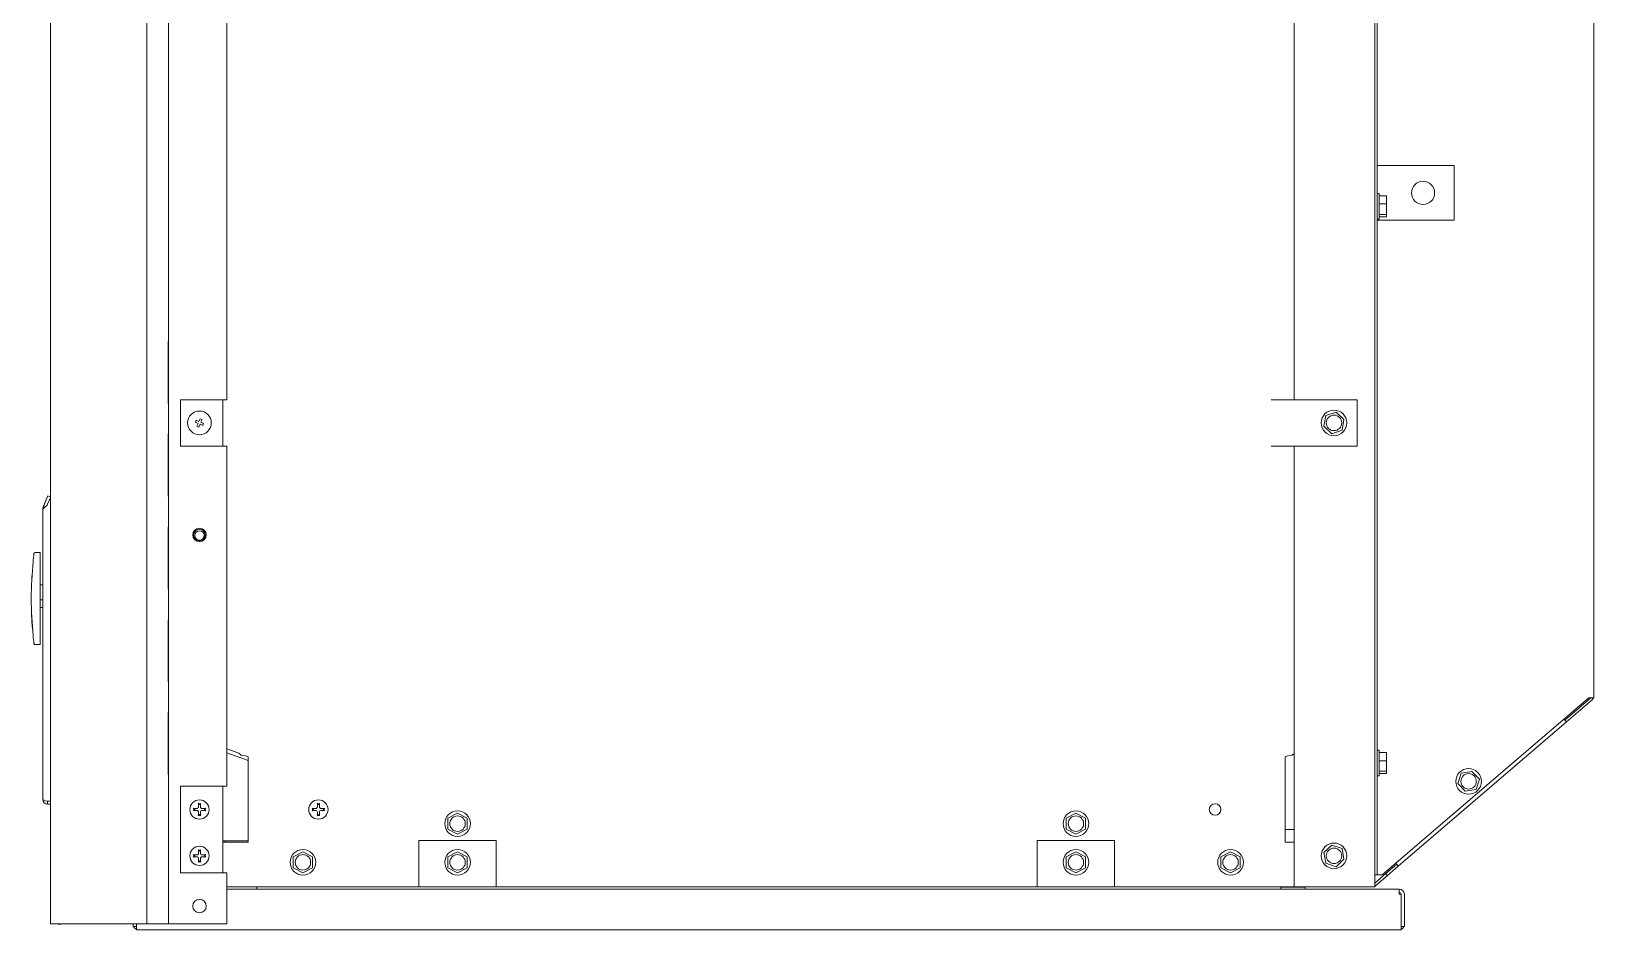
# Model space of a CAD drawing. Header units: millimetres. Extents: x 60499 to 556746, y 248297 to 497145.
# Drawn here: x 106558 to 127779, y 422627 to 434825 of the extents above; entities that cross this region are included whole.
import ezdxf

# ---------------------------------------------------------------- set-up
doc = ezdxf.new("R2010")
doc.units = ezdxf.units.MM

msp = doc.modelspace()

# ---------------------------------------------------------------- linework, layer by layer
at = {"color": 7, "lineweight": 13, "ltscale": 0.03937}
for p, q in [((106820, 422707), (106820, 447311)), ((108129, 422707), (108129, 447311)), ((108423, 445904), (108423, 430613)), ((127779, 443076), (127779, 425774)), ((124806, 423371), (124806, 442266)), ((124839, 442266), (124839, 423371)), ((124806, 441655), (124806, 423210)), ((109216, 429823), (109216, 435072)), ((123712, 435072), (123712, 429823)), ((124839, 433001), (125881, 433001)), ((125881, 432262), (125881, 433001)), ((124839, 432262), (125881, 432262)), ((108420, 430613), (108420, 429773)), ((108423, 430613), (108423, 429773)), ((108420, 429353), (108420, 428514)), ((108423, 429353), (108423, 428514)), ((109216, 424574), (109216, 429193)), ((123712, 429193), (123712, 423210)), ((106715, 424397), (106715, 428339)), ((108420, 428094), (108420, 427254)), ((108423, 428094), (108423, 427254)), ((106679, 426624), (106679, 427622)), ((108420, 426834), (108420, 425994)), ((108423, 426834), (108423, 425994)), ((127711, 425774), (124907, 423371)), ((108420, 425574), (108420, 424734)), ((108423, 425574), (108423, 424734)), ((127409, 425449), (125124, 423491)), ((109506, 423814), (109506, 424976)), ((123588, 424976), (123588, 423814)), ((108423, 424734), (108423, 422707)), ((108586, 424574), (108586, 423399)), ((109158, 423399), (109158, 424574)), ((112873, 423840), (111823, 423840)), ((121271, 423840), (120221, 423840)), ((109216, 422707), (109216, 423399)), ((111823, 423210), (109469, 423210)), ((109623, 423178), (123530, 423178)), ((111823, 423210), (112873, 423210)), ((120221, 423210), (112873, 423210)), ((120221, 423210), (121271, 423210)), ((123625, 423210), (121271, 423210)), ((125137, 423178), (123530, 423178)), ((124720, 423210), (123712, 423210)), ((107097, 422707), (108129, 422707)), ((125164, 422627), (107986, 422627)), ((108449, 422707), (109216, 422707))]:
    msp.add_line(p, q, dxfattribs=at)
at = {"color": 7, "lineweight": 13, "ltscale": 0.000799284}
msp.add_line((124839, 432596), (124839, 432623), dxfattribs=at)
at = {"color": 7, "lineweight": 13, "ltscale": 0.000774954}
for p, q in [((124839, 432623), (124865, 432623)), ((124839, 432276), (124865, 432276)), ((124839, 425065), (124865, 425065)), ((124839, 424717), (124865, 424717)), ((125164, 423108), (125137, 423108))]:
    msp.add_line(p, q, dxfattribs=at)
at = {"color": 7, "lineweight": 13, "ltscale": 0.003235}
msp.add_line((124839, 432488), (124839, 432596), dxfattribs=at)
at = {"color": 7, "lineweight": 13, "ltscale": 0.003903}
msp.add_line((124839, 432357), (124839, 432488), dxfattribs=at)
at = {"color": 7, "lineweight": 13, "ltscale": 0.010223}
msp.add_line((124865, 432280), (124865, 432623), dxfattribs=at)
at = {"color": 7, "lineweight": 13, "ltscale": 0.003}
for p, q in [((124865, 432593), (124966, 432593)), ((124865, 432481), (124966, 432481)), ((124865, 432338), (124966, 432338)), ((124865, 432305), (124966, 432305)), ((124865, 425034), (124966, 425034)), ((124865, 424920), (124966, 424920)), ((124865, 424778), (124966, 424778)), ((124865, 424748), (124966, 424748))]:
    msp.add_line(p, q, dxfattribs=at)
at = {"color": 7, "lineweight": 13, "ltscale": 0.003353}
msp.add_line((124966, 432593), (124966, 432481), dxfattribs=at)
at = {"color": 7, "lineweight": 13, "ltscale": 0.004255}
msp.add_line((124966, 432481), (124966, 432338), dxfattribs=at)
at = {"color": 7, "lineweight": 13, "ltscale": 0.002285}
msp.add_line((124839, 432280), (124839, 432357), dxfattribs=at)
at = {"color": 7, "lineweight": 13, "ltscale": 0.000127237}
for p, q in [((124839, 432276), (124839, 432280)), ((124865, 432280), (124865, 432276))]:
    msp.add_line(p, q, dxfattribs=at)
at = {"color": 7, "lineweight": 13, "ltscale": 0.000970675}
msp.add_line((124966, 432338), (124966, 432305), dxfattribs=at)
at = {"color": 7, "lineweight": 13, "ltscale": 0.000115102}
for p, q in [((108420, 430613), (108423, 430613)), ((108420, 429773), (108423, 429773)), ((108420, 429353), (108423, 429353)), ((108420, 428514), (108423, 428514)), ((108420, 428094), (108423, 428094)), ((108420, 427254), (108423, 427254)), ((108420, 426834), (108423, 426834)), ((108420, 425994), (108423, 425994)), ((108420, 425574), (108423, 425574)), ((108420, 424734), (108423, 424734))]:
    msp.add_line(p, q, dxfattribs=at)
at = {"color": 7, "lineweight": 13, "ltscale": 0.0125}
for p, q in [((108423, 429773), (108423, 429353)), ((108423, 428514), (108423, 428094)), ((108423, 427254), (108423, 426834)), ((108423, 425994), (108423, 425574))]:
    msp.add_line(p, q, dxfattribs=at)
at = {"color": 7, "lineweight": 13, "ltscale": 0.01875}
for p, q in [((108586, 429823), (108586, 429193)), ((109216, 429823), (108586, 429823)), ((109158, 429193), (109158, 429823)), ((123936, 429823), (124566, 429823)), ((124566, 429193), (124566, 429823)), ((109216, 429193), (108586, 429193)), ((123936, 429193), (124566, 429193)), ((109216, 424574), (108586, 424574)), ((111823, 423840), (111823, 423210)), ((112873, 423840), (112873, 423210)), ((120221, 423840), (120221, 423210)), ((121271, 423210), (121271, 423840)), ((109216, 423399), (108586, 423399))]:
    msp.add_line(p, q, dxfattribs=at)
at = {"color": 7, "lineweight": 13, "ltscale": 0.005842}
for p, q in [((123397, 429823), (123593, 429823)), ((123397, 429193), (123593, 429193))]:
    msp.add_line(p, q, dxfattribs=at)
at = {"color": 7, "lineweight": 13, "ltscale": 0.00403}
for p, q in [((123728, 429823), (123593, 429823)), ((123728, 429193), (123593, 429193))]:
    msp.add_line(p, q, dxfattribs=at)
at = {"color": 7, "lineweight": 13, "ltscale": 0.005007}
for p, q in [((123728, 429823), (123897, 429823)), ((123728, 429193), (123897, 429193))]:
    msp.add_line(p, q, dxfattribs=at)
at = {"color": 7, "lineweight": 13, "ltscale": 0.001167}
for p, q in [((123897, 429823), (123936, 429823)), ((123897, 429193), (123936, 429193))]:
    msp.add_line(p, q, dxfattribs=at)
at = {"color": 7, "lineweight": 13, "ltscale": 0.000874961}
msp.add_line((108799, 429543), (108787, 429516), dxfattribs=at)
at = {"color": 7, "lineweight": 13, "ltscale": 0.001187}
for p, q in [((108787, 429516), (108824, 429501)), ((108863, 429516), (108878, 429553)), ((108899, 429500), (108863, 429516)), ((108824, 429501), (108808, 429464)), ((108835, 429452), (108851, 429489))]:
    msp.add_line(p, q, dxfattribs=at)
at = {"color": 7, "lineweight": 13, "ltscale": 0.001188}
for p, q in [((108836, 429528), (108799, 429543)), ((108851, 429564), (108836, 429528)), ((108851, 429489), (108888, 429473))]:
    msp.add_line(p, q, dxfattribs=at)
at = {"color": 7, "lineweight": 13, "ltscale": 0.000874846}
for p, q in [((108878, 429553), (108851, 429564)), ((108808, 429464), (108835, 429452))]:
    msp.add_line(p, q, dxfattribs=at)
at = {"color": 7, "lineweight": 13, "ltscale": 0.004405}
for p, q in [((124139, 429609), (124115, 429463)), ((124279, 429656), (124139, 429609)), ((124386, 429554), (124279, 429656)), ((124362, 429408), (124386, 429554)), ((124115, 429463), (124222, 429361)), ((124222, 429361), (124362, 429408)), ((125979, 424753), (125932, 424612)), ((126125, 424777), (125979, 424753)), ((126227, 424670), (126125, 424777)), ((126180, 424529), (126227, 424670)), ((125932, 424612), (126034, 424506)), ((126034, 424506), (126180, 424529)), ((112348, 424210), (112217, 424141)), ((112479, 424141), (112348, 424210)), ((120746, 424210), (120615, 424141)), ((120877, 424141), (120746, 424210)), ((112217, 424141), (112217, 423993)), ((112217, 423993), (112348, 423924)), ((112348, 423924), (112479, 423993)), ((112479, 423993), (112479, 424141)), ((120615, 424141), (120615, 423993)), ((120615, 423993), (120746, 423924)), ((120746, 423924), (120877, 423993)), ((120877, 423993), (120877, 424141)), ((124222, 423777), (124115, 423675)), ((124362, 423730), (124222, 423777)), ((110248, 423685), (110117, 423616)), ((110117, 423616), (110117, 423468)), ((110379, 423616), (110248, 423685)), ((110379, 423468), (110379, 423616)), ((112348, 423685), (112217, 423616)), ((112217, 423616), (112217, 423468)), ((112479, 423616), (112348, 423685)), ((112479, 423468), (112479, 423616)), ((120746, 423685), (120615, 423616)), ((120615, 423616), (120615, 423468)), ((120877, 423616), (120746, 423685)), ((120877, 423468), (120877, 423616)), ((122846, 423685), (122715, 423616)), ((122715, 423616), (122715, 423468)), ((122977, 423616), (122846, 423685)), ((122977, 423468), (122977, 423616)), ((124115, 423675), (124139, 423529)), ((124279, 423482), (124386, 423584)), ((124386, 423584), (124362, 423730)), ((110117, 423468), (110248, 423399)), ((110248, 423399), (110379, 423468)), ((112217, 423468), (112348, 423399)), ((112348, 423399), (112479, 423468)), ((120615, 423468), (120746, 423399)), ((120746, 423399), (120877, 423468)), ((122715, 423468), (122846, 423399)), ((122846, 423399), (122977, 423468)), ((124139, 423529), (124279, 423482))]:
    msp.add_line(p, q, dxfattribs=at)
at = {"color": 7, "lineweight": 13, "ltscale": 0.000874988}
msp.add_line((108888, 429473), (108899, 429500), dxfattribs=at)
at = {"color": 7, "lineweight": 13, "ltscale": 0.004922}
msp.add_line((106720, 428364), (106784, 428517), dxfattribs=at)
at = {"color": 7, "lineweight": 13, "ltscale": 0.003097}
msp.add_line((106785, 428516), (106744, 428421), dxfattribs=at)
at = {"color": 7, "lineweight": 13, "ltscale": 0.002974}
msp.add_line((106820, 428497), (106781, 428405), dxfattribs=at)
at = {"color": 7, "lineweight": 13, "ltscale": 1.30431e-05}
msp.add_line((106784, 428517), (106785, 428516), dxfattribs=at)
at = {"color": 7, "lineweight": 13, "ltscale": 0.00113}
msp.add_line((106785, 428516), (106820, 428502), dxfattribs=at)
at = {"color": 7, "lineweight": 13, "ltscale": 3.09031e-06}
msp.add_line((106720, 428364), (106720, 428364), dxfattribs=at)
at = {"color": 7, "lineweight": 13, "ltscale": 0.000575637}
msp.add_line((106720, 428364), (106738, 428357), dxfattribs=at)
at = {"color": 7, "lineweight": 13, "ltscale": 0.001995}
for p, q in [((106679, 427748), (106612, 427748)), ((106612, 426498), (106679, 426498))]:
    msp.add_line(p, q, dxfattribs=at)
at = {"color": 7, "lineweight": 13, "ltscale": 0.00375}
for p, q in [((106679, 427622), (106679, 427748)), ((106679, 426624), (106679, 426498))]:
    msp.add_line(p, q, dxfattribs=at)
at = {"color": 7, "lineweight": 13, "ltscale": 1.03327e-05}
msp.add_line((106567, 427414), (106566, 427414), dxfattribs=at)
at = {"color": 7, "lineweight": 13, "ltscale": 0.001029}
msp.add_line((106567, 427417), (106569, 427452), dxfattribs=at)
at = {"color": 7, "lineweight": 13, "ltscale": 3.0133e-06}
for p, q in [((106567, 427418), (106567, 427418)), ((106570, 426775), (106570, 426775))]:
    msp.add_line(p, q, dxfattribs=at)
at = {"color": 7, "lineweight": 13, "ltscale": 0.000217182}
msp.add_line((106569, 427457), (106570, 427464), dxfattribs=at)
at = {"color": 7, "lineweight": 13, "ltscale": 0.000147105}
msp.add_line((106569, 427452), (106569, 427457), dxfattribs=at)
at = {"color": 7, "lineweight": 13, "ltscale": 0.000332134}
msp.add_line((106558, 427164), (106559, 427175), dxfattribs=at)
at = {"color": 7, "lineweight": 13, "ltscale": 0.001069}
msp.add_line((106559, 427175), (106559, 427211), dxfattribs=at)
at = {"color": 7, "lineweight": 13, "ltscale": 0.000875158}
for p, q in [((106679, 427308), (106708, 427308)), ((106679, 427107), (106708, 427107)), ((106679, 427002), (106708, 427002))]:
    msp.add_line(p, q, dxfattribs=at)
at = {"color": 7, "lineweight": 13, "ltscale": 0.000559127}
msp.add_line((106559, 427028), (106559, 427047), dxfattribs=at)
at = {"color": 7, "lineweight": 13, "ltscale": 0.000948584}
msp.add_line((106567, 426825), (106565, 426857), dxfattribs=at)
at = {"color": 7, "lineweight": 13, "ltscale": 0.013625}
for p, q in [((127388, 425474), (127735, 425772)), ((127757, 425747), (127409, 425449))]:
    msp.add_line(p, q, dxfattribs=at)
at = {"color": 7, "lineweight": 13, "ltscale": 0.000148263}
msp.add_line((127716, 425774), (127711, 425774), dxfattribs=at)
at = {"color": 7, "lineweight": 13, "ltscale": 0.001865}
msp.add_line((127779, 425774), (127716, 425774), dxfattribs=at)
at = {"color": 7, "lineweight": 13, "ltscale": 0.0015}
for p, q in [((127377, 425487), (127409, 425449)), ((125092, 423529), (125124, 423491))]:
    msp.add_line(p, q, dxfattribs=at)
at = {"color": 7, "lineweight": 13, "ltscale": 0.000989976}
for p, q in [((127409, 425449), (127388, 425474)), ((124976, 423363), (124954, 423389))]:
    msp.add_line(p, q, dxfattribs=at)
at = {"color": 7, "lineweight": 13, "ltscale": 0.005135}
msp.add_line((109378, 425022), (109216, 425081), dxfattribs=at)
at = {"color": 7, "lineweight": 13, "ltscale": 0.000845421}
msp.add_line((124839, 425036), (124839, 425065), dxfattribs=at)
at = {"color": 7, "lineweight": 13, "ltscale": 0.010241}
msp.add_line((124865, 424721), (124865, 425065), dxfattribs=at)
at = {"color": 7, "lineweight": 13, "ltscale": 0.009174}
msp.add_line((109216, 425029), (109506, 424924), dxfattribs=at)
at = {"color": 7, "lineweight": 13, "ltscale": 0.001133}
msp.add_line((109408, 424999), (109378, 425022), dxfattribs=at)
at = {"color": 7, "lineweight": 13, "ltscale": 0.001824}
for p, q in [((109469, 424989), (109408, 424999)), ((123685, 424999), (123625, 424989))]:
    msp.add_line(p, q, dxfattribs=at)
at = {"color": 7, "lineweight": 13, "ltscale": 0.00117}
msp.add_line((109506, 424976), (109469, 424989), dxfattribs=at)
at = {"color": 7, "lineweight": 13, "ltscale": 0.001171}
msp.add_line((123625, 424989), (123588, 424976), dxfattribs=at)
at = {"color": 7, "lineweight": 13, "ltscale": 0.001007}
msp.add_line((123685, 424999), (123712, 425020), dxfattribs=at)
at = {"color": 7, "lineweight": 13, "ltscale": 0.003273}
msp.add_line((124839, 424926), (124839, 425036), dxfattribs=at)
at = {"color": 7, "lineweight": 13, "ltscale": 0.003892}
msp.add_line((124839, 424796), (124839, 424926), dxfattribs=at)
at = {"color": 7, "lineweight": 13, "ltscale": 0.0034}
msp.add_line((124966, 425034), (124966, 424920), dxfattribs=at)
at = {"color": 7, "lineweight": 13, "ltscale": 0.004236}
msp.add_line((124966, 424920), (124966, 424778), dxfattribs=at)
at = {"color": 7, "lineweight": 13, "ltscale": 0.002231}
msp.add_line((124839, 424721), (124839, 424796), dxfattribs=at)
at = {"color": 7, "lineweight": 13, "ltscale": 0.000109109}
for p, q in [((124839, 424717), (124839, 424721)), ((124865, 424721), (124865, 424717))]:
    msp.add_line(p, q, dxfattribs=at)
at = {"color": 7, "lineweight": 13, "ltscale": 0.000899728}
msp.add_line((124966, 424778), (124966, 424748), dxfattribs=at)
at = {"color": 7, "lineweight": 13, "ltscale": 0.001162}
msp.add_line((106820, 424371), (106781, 424371), dxfattribs=at)
at = {"color": 7, "lineweight": 13, "ltscale": 0.001195}
for p in [(106781, 424330), (106781, 424331)]:
    msp.add_line(p, (106781, 424371), dxfattribs=at)
at = {"color": 7, "lineweight": 13, "ltscale": 0.001157}
for p, q in [((106820, 424371), (106781, 424371)), ((106781, 424330), (106820, 424330))]:
    msp.add_line(p, q, dxfattribs=at)
at = {"color": 7, "lineweight": 13, "ltscale": 1.73764e-05}
msp.add_line((106781, 424371), (106781, 424371), dxfattribs=at)
at = {"color": 7, "lineweight": 13, "ltscale": 5.05515e-06}
msp.add_line((106781, 424371), (106781, 424371), dxfattribs=at)
at = {"color": 7, "lineweight": 13, "ltscale": 5.04731e-06}
msp.add_line((106781, 424331), (106781, 424331), dxfattribs=at)
at = {"color": 7, "lineweight": 13, "ltscale": 0.000775002}
for p, q in [((108765, 424247), (108765, 424273)), ((108922, 424273), (108922, 424247)), ((110380, 424247), (110380, 424273)), ((110537, 424273), (110537, 424247)), ((108765, 423617), (108765, 423643)), ((108922, 423643), (108922, 423617))]:
    msp.add_line(p, q, dxfattribs=at)
at = {"color": 7, "lineweight": 13, "ltscale": 0.000932111}
for p, q in [((108765, 424273), (108796, 424273)), ((108765, 423643), (108796, 423643))]:
    msp.add_line(p, q, dxfattribs=at)
at = {"color": 7, "lineweight": 13, "ltscale": 0.000530221}
for p, q in [((108778, 424260), (108765, 424273)), ((108843, 424325), (108830, 424338)), ((110458, 424325), (110445, 424338)), ((108778, 423631), (108765, 423643)), ((108843, 423695), (108830, 423708))]:
    msp.add_line(p, q, dxfattribs=at)
at = {"color": 7, "lineweight": 13, "ltscale": 0.000530412}
for p, q in [((108778, 424260), (108765, 424247)), ((108843, 424325), (108856, 424338)), ((108910, 424260), (108922, 424273)), ((110393, 424260), (110380, 424247)), ((110458, 424325), (110471, 424338)), ((110525, 424260), (110537, 424273)), ((110457, 424193), (110445, 424181)), ((108778, 423630), (108765, 423617)), ((108843, 423695), (108856, 423708)), ((108910, 423630), (108922, 423643))]:
    msp.add_line(p, q, dxfattribs=at)
at = {"color": 7, "lineweight": 13, "ltscale": 0.000922979}
for p, q in [((108796, 424247), (108765, 424247)), ((110411, 424247), (110380, 424247)), ((108796, 423617), (108765, 423617))]:
    msp.add_line(p, q, dxfattribs=at)
at = {"color": 7, "lineweight": 13, "ltscale": 0.000249188}
for p, q in [((108796, 424273), (108805, 424273)), ((108796, 423643), (108805, 423643))]:
    msp.add_line(p, q, dxfattribs=at)
at = {"color": 7, "lineweight": 13, "ltscale": 0.000258559}
for p, q in [((108805, 424247), (108796, 424247)), ((110420, 424247), (110411, 424247)), ((108805, 423617), (108796, 423617))]:
    msp.add_line(p, q, dxfattribs=at)
at = {"color": 7, "lineweight": 13, "ltscale": 0.000932141}
for p, q in [((108830, 424306), (108830, 424338)), ((110445, 424306), (110445, 424338)), ((108830, 423677), (108830, 423708))]:
    msp.add_line(p, q, dxfattribs=at)
at = {"color": 7, "lineweight": 13, "ltscale": 0.000399854}
for p, q in [((108830, 424338), (108843, 424338)), ((110445, 424338), (110458, 424338)), ((108843, 424180), (108830, 424181)), ((108830, 423708), (108843, 423708)), ((108843, 423551), (108830, 423551))]:
    msp.add_line(p, q, dxfattribs=at)
at = {"color": 7, "lineweight": 13, "ltscale": 0.000249383}
for p, q in [((108830, 424298), (108830, 424306)), ((110445, 424298), (110445, 424306)), ((108830, 423668), (108830, 423677))]:
    msp.add_line(p, q, dxfattribs=at)
at = {"color": 7, "lineweight": 13, "ltscale": 0.000274374}
for p, q in [((108830, 424212), (108830, 424222)), ((108830, 423583), (108830, 423592))]:
    msp.add_line(p, q, dxfattribs=at)
at = {"color": 7, "lineweight": 13, "ltscale": 0.000957552}
for p, q in [((108830, 424180), (108830, 424212)), ((110445, 424180), (110445, 424212)), ((108830, 423550), (108830, 423583))]:
    msp.add_line(p, q, dxfattribs=at)
at = {"color": 7, "lineweight": 13, "ltscale": 0.000375103}
for p, q in [((108843, 424338), (108856, 424338)), ((110458, 424338), (110471, 424338)), ((108856, 424180), (108843, 424180)), ((110471, 424180), (110458, 424180)), ((108843, 423708), (108856, 423708)), ((108856, 423551), (108843, 423551))]:
    msp.add_line(p, q, dxfattribs=at)
at = {"color": 7, "lineweight": 13, "ltscale": 0.000923144}
for p, q in [((108856, 424338), (108856, 424307)), ((108856, 423708), (108856, 423677))]:
    msp.add_line(p, q, dxfattribs=at)
at = {"color": 7, "lineweight": 13, "ltscale": 0.000258514}
for p, q in [((108856, 424307), (108856, 424298)), ((110471, 424307), (110471, 424298))]:
    msp.add_line(p, q, dxfattribs=at)
at = {"color": 7, "lineweight": 13, "ltscale": 0.000283505}
for p, q in [((108856, 424222), (108856, 424212)), ((110471, 424222), (110471, 424212)), ((108856, 423592), (108856, 423582))]:
    msp.add_line(p, q, dxfattribs=at)
at = {"color": 7, "lineweight": 13, "ltscale": 0.000948556}
for p, q in [((108856, 424212), (108856, 424180)), ((110471, 424212), (110471, 424180)), ((108856, 423582), (108856, 423550))]:
    msp.add_line(p, q, dxfattribs=at)
at = {"color": 7, "lineweight": 13, "ltscale": 0.000274419}
for p, q in [((108881, 424273), (108890, 424273)), ((110496, 424273), (110505, 424273)), ((108881, 423643), (108890, 423643))]:
    msp.add_line(p, q, dxfattribs=at)
at = {"color": 7, "lineweight": 13, "ltscale": 0.00028355}
for p, q in [((108891, 424247), (108881, 424247)), ((110506, 424247), (110496, 424247)), ((108891, 423617), (108881, 423617))]:
    msp.add_line(p, q, dxfattribs=at)
at = {"color": 7, "lineweight": 13, "ltscale": 0.000957582}
for p, q in [((108890, 424273), (108922, 424273)), ((108890, 423643), (108922, 423643))]:
    msp.add_line(p, q, dxfattribs=at)
at = {"color": 7, "lineweight": 13, "ltscale": 0.000948451}
for p, q in [((108922, 424247), (108891, 424247)), ((110537, 424247), (110506, 424247)), ((108922, 423617), (108891, 423617))]:
    msp.add_line(p, q, dxfattribs=at)
at = {"color": 7, "lineweight": 13, "ltscale": 0.000530391}
for p, q in [((108910, 424259), (108922, 424247)), ((110393, 424260), (110380, 424273)), ((110525, 424259), (110537, 424247)), ((108843, 424193), (108856, 424180)), ((110458, 424193), (110471, 424180)), ((108843, 423563), (108856, 423551)), ((108910, 423629), (108922, 423617))]:
    msp.add_line(p, q, dxfattribs=at)
at = {"color": 7, "lineweight": 13, "ltscale": 0.00093187}
msp.add_line((110380, 424273), (110411, 424273), dxfattribs=at)
at = {"color": 7, "lineweight": 13, "ltscale": 0.000249428}
msp.add_line((110411, 424273), (110420, 424273), dxfattribs=at)
at = {"color": 7, "lineweight": 13, "ltscale": 0.000274375}
msp.add_line((110445, 424212), (110445, 424222), dxfattribs=at)
at = {"color": 7, "lineweight": 13, "ltscale": 0.000923145}
msp.add_line((110471, 424338), (110471, 424307), dxfattribs=at)
at = {"color": 7, "lineweight": 13, "ltscale": 0.000957342}
msp.add_line((110505, 424273), (110537, 424273), dxfattribs=at)
at = {"color": 7, "lineweight": 13, "ltscale": 0.000530242}
for p, q in [((108842, 424193), (108830, 424181)), ((108842, 423563), (108830, 423551))]:
    msp.add_line(p, q, dxfattribs=at)
at = {"color": 7, "lineweight": 13, "ltscale": 0.000400094}
msp.add_line((110458, 424180), (110445, 424181), dxfattribs=at)
at = {"color": 7, "lineweight": 13, "ltscale": 0.0037}
msp.add_line((123588, 423990), (123712, 423990), dxfattribs=at)
at = {"color": 7, "lineweight": 13, "ltscale": 0.01035}
msp.add_line((109158, 423833), (109506, 423833), dxfattribs=at)
at = {"color": 7, "lineweight": 13, "ltscale": 0.00655}
msp.add_line((109158, 423814), (109378, 423814), dxfattribs=at)
at = {"color": 7, "lineweight": 13, "ltscale": 0.000562503}
msp.add_line((109188, 423814), (109188, 423833), dxfattribs=at)
at = {"color": 7, "lineweight": 13, "ltscale": 0.000900148}
for p, q in [((109408, 423814), (109378, 423814)), ((109408, 423210), (109378, 423210))]:
    msp.add_line(p, q, dxfattribs=at)
at = {"color": 7, "lineweight": 13, "ltscale": 0.0018}
for p, q in [((109408, 423814), (109469, 423814)), ((123625, 423814), (123685, 423814)), ((109408, 423210), (109469, 423210)), ((123625, 423210), (123685, 423210))]:
    msp.add_line(p, q, dxfattribs=at)
at = {"color": 7, "lineweight": 13, "ltscale": 0.0011}
for p, q in [((109469, 423814), (109506, 423814)), ((123588, 423814), (123625, 423814))]:
    msp.add_line(p, q, dxfattribs=at)
at = {"color": 7, "lineweight": 13, "ltscale": 0.000799464}
for p, q in [((123685, 423814), (123712, 423814)), ((123685, 423210), (123712, 423210))]:
    msp.add_line(p, q, dxfattribs=at)
at = {"color": 7, "lineweight": 13, "ltscale": 0.000258499}
msp.add_line((108856, 423677), (108856, 423668), dxfattribs=at)
at = {"color": 7, "lineweight": 13, "ltscale": 0.005823}
msp.add_line((124954, 423389), (124806, 423261), dxfattribs=at)
at = {"color": 7, "lineweight": 13, "ltscale": 0.000990019}
msp.add_line((124839, 423371), (124806, 423371), dxfattribs=at)
at = {"color": 7, "lineweight": 13, "ltscale": 0.006384}
msp.add_line((124976, 423363), (124813, 423224), dxfattribs=at)
at = {"color": 7, "lineweight": 13, "ltscale": 0.000874917}
msp.add_line((124839, 423371), (124868, 423371), dxfattribs=at)
at = {"color": 7, "lineweight": 13, "ltscale": 0.001154}
msp.add_line((124868, 423371), (124907, 423371), dxfattribs=at)
at = {"color": 7, "lineweight": 13, "ltscale": 0.005819}
for p, q in [((124954, 423389), (125103, 423516)), ((125124, 423491), (124976, 423363))]:
    msp.add_line(p, q, dxfattribs=at)
at = {"color": 7, "lineweight": 13, "ltscale": 0.000224187}
msp.add_line((125124, 423491), (125119, 423496), dxfattribs=at)
at = {"color": 7, "lineweight": 13, "ltscale": 0.004825}
msp.add_line((109216, 423210), (109378, 423210), dxfattribs=at)
at = {"color": 7, "lineweight": 13, "ltscale": 0.012125}
for p, q in [((109623, 423178), (109216, 423178)), ((109216, 423178), (109623, 423178))]:
    msp.add_line(p, q, dxfattribs=at)
at = {"color": 7, "lineweight": 13, "ltscale": 0.00095001}
for p, q in [((109623, 423178), (109623, 423210)), ((123530, 423210), (123530, 423178))]:
    msp.add_line(p, q, dxfattribs=at)
at = {"color": 7, "lineweight": 13, "ltscale": 0.00985}
msp.add_line((123861, 423204), (123530, 423204), dxfattribs=at)
at = {"color": 7, "lineweight": 13, "ltscale": 0.001016}
msp.add_line((123564, 423178), (123530, 423178), dxfattribs=at)
at = {"color": 7, "lineweight": 13, "ltscale": 0.000174785}
for p, q in [((123556, 423204), (123556, 423210)), ((123818, 423204), (123818, 423210))]:
    msp.add_line(p, q, dxfattribs=at)
at = {"color": 7, "lineweight": 13, "ltscale": 0.003659}
for p, q in [((123687, 423178), (123564, 423178)), ((123810, 423178), (123687, 423178))]:
    msp.add_line(p, q, dxfattribs=at)
at = {"color": 7, "lineweight": 13, "ltscale": 0.000174995}
msp.add_line((123687, 423204), (123687, 423210), dxfattribs=at)
at = {"color": 7, "lineweight": 13, "ltscale": 0.001516}
msp.add_line((123861, 423178), (123810, 423178), dxfattribs=at)
at = {"color": 7, "lineweight": 13, "ltscale": 0.000774999}
for p, q in [((123861, 423178), (123861, 423204)), ((125164, 422697), (125164, 422670))]:
    msp.add_line(p, q, dxfattribs=at)
at = {"color": 7, "lineweight": 13, "ltscale": 2.49307e-05}
for p, q in [((124223, 423209), (124223, 423210)), ((124371, 423209), (124371, 423210))]:
    msp.add_line(p, q, dxfattribs=at)
at = {"color": 7, "lineweight": 13, "ltscale": 0.004419}
msp.add_line((124371, 423209), (124223, 423209), dxfattribs=at)
at = {"color": 7, "lineweight": 13, "ltscale": 0.011945}
msp.add_line((124772, 423209), (124371, 423209), dxfattribs=at)
at = {"color": 7, "lineweight": 13, "ltscale": 0.00255}
msp.add_line((124720, 423210), (124806, 423210), dxfattribs=at)
at = {"color": 7, "lineweight": 13, "ltscale": 0.002075}
for p, q in [((125137, 423108), (125137, 423178)), ((107986, 422697), (107986, 422627)), ((125164, 422697), (125164, 422627))]:
    msp.add_line(p, q, dxfattribs=at)
at = {"color": 7, "lineweight": 13, "ltscale": 0.01225}
msp.add_line((125164, 423108), (125164, 422697), dxfattribs=at)
at = {"color": 7, "lineweight": 13, "ltscale": 0.013025}
msp.add_line((125207, 423108), (125207, 422670), dxfattribs=at)
at = {"color": 7, "lineweight": 13, "ltscale": 0.000269131}
msp.add_line((106829, 422707), (106820, 422707), dxfattribs=at)
at = {"color": 7, "lineweight": 13, "ltscale": 0.007981}
msp.add_line((107097, 422707), (106829, 422707), dxfattribs=at)
at = {"color": 7, "lineweight": 13, "ltscale": 0.001}
msp.add_line((106931, 422702), (106965, 422702), dxfattribs=at)
at = {"color": 7, "lineweight": 13, "ltscale": 0.000124999}
msp.add_line((106965, 422702), (106965, 422707), dxfattribs=at)
at = {"color": 7, "lineweight": 13, "ltscale": 0.001075}
msp.add_line((107942, 422670), (107942, 422707), dxfattribs=at)
at = {"color": 7, "lineweight": 13, "ltscale": 0.0013}
for p, q in [((107942, 422670), (107986, 422670)), ((125207, 422670), (125164, 422670))]:
    msp.add_line(p, q, dxfattribs=at)
at = {"color": 7, "lineweight": 13, "ltscale": 0.000299979}
msp.add_line((107986, 422707), (107986, 422697), dxfattribs=at)
at = {"color": 7, "lineweight": 13, "ltscale": 0.000749963}
for p, q in [((108154, 422707), (108129, 422707)), ((108449, 422707), (108423, 422707))]:
    msp.add_line(p, q, dxfattribs=at)
at = {"color": 7, "lineweight": 13, "ltscale": 0.005525}
msp.add_line((108154, 422707), (108339, 422707), dxfattribs=at)
at = {"color": 7, "lineweight": 13, "ltscale": 0.0025}
msp.add_line((108339, 422707), (108423, 422707), dxfattribs=at)
at = {"color": 7, "lineweight": 13, "ltscale": 0.03937}
for points in [[(106781, 428405), (106773, 428391), (106766, 428382), (106749, 428367), (106740, 428359), (106715, 428339)], [(106781, 424371), (106768, 424373), (106754, 424376), (106742, 424381), (106727, 424388), (106715, 424397)], [(108765, 424273), (108765, 424273), (108764, 424274), (108759, 424278)], [(108765, 424247), (108765, 424247), (108764, 424246), (108759, 424242)], [(108830, 424338), (108830, 424338), (108829, 424339), (108825, 424344)], [(108856, 424338), (108856, 424338), (108857, 424339), (108861, 424343)], [(108922, 424273), (108923, 424273), (108924, 424273), (108928, 424277)], [(108922, 424247), (108923, 424247), (108924, 424246), (108928, 424242)], [(110380, 424273), (110380, 424273), (110379, 424274), (110374, 424278)], [(110380, 424247), (110380, 424247), (110379, 424246), (110374, 424242)], [(110445, 424338), (110445, 424338), (110444, 424339), (110440, 424344)], [(110471, 424338), (110471, 424338), (110472, 424339), (110476, 424343)], [(110537, 424273), (110538, 424273), (110539, 424273), (110543, 424277)], [(110537, 424247), (110538, 424247), (110539, 424246), (110543, 424242)], [(108830, 424180), (108830, 424180), (108829, 424179), (108825, 424175)], [(108856, 424180), (108856, 424180), (108856, 424179), (108860, 424174)], [(110445, 424180), (110445, 424180), (110444, 424179), (110440, 424175)], [(110471, 424180), (110471, 424180), (110471, 424179), (110475, 424174)], [(108765, 423643), (108765, 423643), (108764, 423644), (108759, 423648)], [(108765, 423617), (108765, 423617), (108764, 423616), (108759, 423613)], [(108830, 423708), (108830, 423708), (108829, 423709), (108825, 423714)], [(108856, 423708), (108856, 423708), (108857, 423709), (108861, 423714)], [(108922, 423643), (108923, 423643), (108924, 423643), (108928, 423647)], [(108922, 423617), (108923, 423617), (108924, 423616), (108928, 423612)], [(108830, 423550), (108830, 423550), (108829, 423549), (108825, 423545)], [(108856, 423550), (108856, 423550), (108856, 423549), (108860, 423545)]]:
    msp.add_lwpolyline(points, dxfattribs=at)
for centre, radius in [((125461, 432631), 157), ((108843, 429508), 161), ((124251, 429508), 174), ((124251, 429508), 105), ((108843, 427987), 91.5), ((108843, 427987), 78.9), ((108844, 427980), 63), ((126079, 424641), 174), ((126079, 424641), 105), ((108843, 424259), 131), ((110458, 424259), 131), ((112348, 424067), 174), ((120746, 424067), 174), ((122636, 424259), 78.9), ((112348, 424067), 105), ((120746, 424067), 105), ((124251, 423630), 174), ((108843, 423630), 131), ((110248, 423542), 174), ((110248, 423542), 105), ((112348, 423542), 174), ((112348, 423542), 105), ((120746, 423542), 174), ((120746, 423542), 105), ((122846, 423542), 174), ((122846, 423542), 105), ((124251, 423630), 105), ((108843, 422948), 91.5)]:
    msp.add_circle(centre, radius, dxfattribs=at)
for centre, radius, start, end in [((106781, 428339), 66.2, 157, 180), ((101522, 430639), 5673, 336.3696, 336.989), ((111596, 427123), 5037, 174.2905, 185.706), ((111689, 427115), 5131, 173.0782, 174.3089), ((106612, 427731), 16.8, 90, 173.079), ((111612, 427122), 5054, 176.6456, 177.0931), ((106708, 427296), 12.6, 61.3556, 89.9996), ((106708, 427119), 12.6, 270.0004, 298.6444), ((106708, 427014), 12.6, 270.0004, 298.6399), ((111608, 427124), 5050, 182.5793, 184.7134), ((111666, 427129), 5108, 185.6966, 186.9328), ((106612, 426514), 16.8, 186.9321, 270), ((127716, 425795), 29.4, 310.6, 316.002), ((127716, 425795), 62.7, 310.6, 340.9799), ((106781, 424397), 66.2, 180, 270), ((108805, 424298), 25.2, 269.8553, 359.8553), ((108805, 424222), 25.2, 359.8553, 89.8553), ((108881, 424298), 25.2, 179.8553, 269.8553), ((108881, 424222), 25.2, 89.8553, 179.8553), ((110420, 424298), 25.2, 269.8553, 359.8553), ((110420, 424222), 25.2, 359.8553, 89.8553), ((110496, 424298), 25.2, 179.8553, 269.8553), ((110496, 424222), 25.2, 89.8553, 179.8553), ((108805, 423668), 25.2, 269.8553, 359.8553), ((108805, 423592), 25.2, 359.8553, 89.8553), ((108881, 423668), 25.2, 179.8553, 269.8553), ((108881, 423592), 25.2, 89.8553, 179.8553), ((124772, 423271), 62.7, 270, 279.3917), ((124772, 423271), 62.7, 302.2632, 310.6), ((125137, 423108), 69.7, 0, 90), ((125137, 423108), 26, 0, 90), ((106931, 422711), 8.4, 209.9937, 270), ((108012, 422697), 69.7, 201.9317, 248.0687), ((125137, 422697), 69.7, 291.9313, 338.0683)]:
    msp.add_arc(centre, radius, start, end, dxfattribs=at)

doc.saveas('drawing.dxf')
